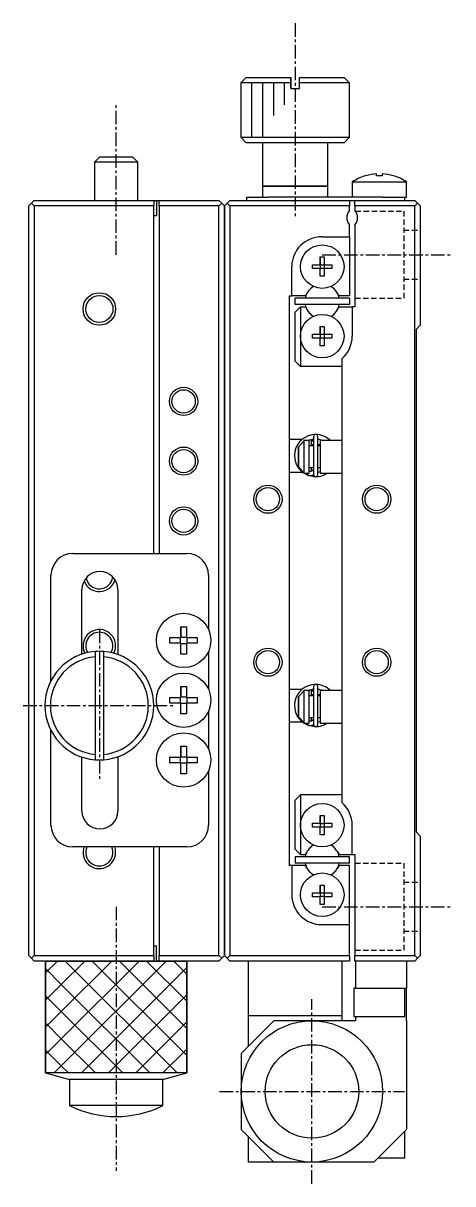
# Model space of a CAD drawing. Extents: x 10 to 411, y 10 to 253.
# Drawn here: x 221.1 to 260.6, y 92.1 to 198.9 of the extents above; entities that cross this region are included whole.
import ezdxf

# ---------------------------------------------------------------- set-up
doc = ezdxf.new("R2010")
doc.units = 0
doc.linetypes.add('CENTER', pattern=[2, 1.25, -0.25, 0.25, -0.25])
doc.linetypes.add('DASHED', pattern=[0.75, 0.5, -0.25])
doc.layers.get('0').update_dxf_attribs({"linetype": 'CONTINUOUS'})
doc.layers.add('CENTER', color=1, linetype='CENTER')

msp = doc.modelspace()

# ---------------------------------------------------------------- linework, layer by layer
at = {"color": 7, "linetype": 'CONTINUOUS'}
for p, q in [((241.58, 193.9), (241.08, 193.4)), ((245.68, 193.4), (241.08, 193.4)), ((241.08, 193.4), (241.08, 188.4)), ((241.58, 193.9), (245.68, 193.9)), ((245.68, 193.4), (245.68, 193.9)), ((245.68, 193.9), (245.68, 193.4)), ((245.68, 192.9), (245.68, 193.4)), ((245.68, 193.4), (245.68, 192.9)), ((246.48, 193.9), (250.58, 193.9)), ((246.48, 193.4), (246.48, 193.9)), ((251.08, 193.4), (246.48, 193.4)), ((246.48, 192.9), (246.48, 193.4)), ((251.08, 193.4), (250.58, 193.9)), ((251.08, 188.4), (251.08, 193.4)), ((245.68, 192.9), (246.48, 192.9)), ((241.08, 188.4), (251.08, 188.4)), ((241.08, 188.4), (241.58, 187.9)), ((250.58, 187.9), (251.08, 188.4)), ((250.58, 187.9), (241.58, 187.9)), ((243.08, 187.9), (243.08, 183.9)), ((249.08, 183.9), (249.08, 187.9)), ((227.88, 186.35), (227.63, 186.1)), ((229.63, 186.1), (227.63, 186.1)), ((227.63, 186.1), (227.63, 182.6)), ((228.13, 186.6), (227.88, 186.35)), ((228.13, 186.6), (229.63, 186.6)), ((229.63, 186.6), (231.13, 186.6)), ((231.63, 186.1), (229.63, 186.1)), ((231.38, 186.35), (231.13, 186.6)), ((231.63, 186.1), (231.38, 186.35)), ((231.63, 182.6), (231.63, 186.1)), ((252.57, 184.86), (252.57, 184.87)), ((253.57, 184.86), (253.57, 185.03)), ((254.09, 184.86), (253.57, 184.86)), ((254.09, 185.03), (254.09, 184.86)), ((255.09, 184.87), (255.09, 184.86)), ((243.08, 183.9), (249.08, 183.9)), ((249.08, 183.9), (243.08, 183.9)), ((243.08, 183.9), (243.08, 182.9)), ((249.08, 182.9), (249.08, 183.9)), ((251.33, 184.29), (256.33, 184.29)), ((251.33, 184.29), (251.33, 182.9)), ((256.33, 182.9), (256.33, 184.29)), ((241.63, 182.6), (241.63, 182.9)), ((241.63, 182.9), (243.63, 182.9)), ((252.75, 182.9), (243.63, 182.9)), ((254.13, 182.9), (252.75, 182.9)), ((254.13, 182.9), (256.13, 182.9)), ((256.13, 182.9), (256.33, 182.9)), ((256.13, 182.9), (256.13, 182.6)), ((221.58, 182.1), (221.83, 182.35)), ((221.58, 113.1), (221.58, 182.1)), ((221.83, 182.35), (222.08, 182.6)), ((222.08, 182.1), (221.83, 182.35)), ((222.08, 182.6), (233.08, 182.6)), ((222.08, 182.1), (222.08, 113.1)), ((233.08, 182.1), (222.08, 182.1)), ((233.08, 182.6), (233.08, 182.1)), ((233.08, 182.6), (233.33, 182.6)), ((233.08, 150.1), (233.08, 182.1)), ((233.33, 182.6), (233.33, 181.2)), ((233.33, 182.6), (233.58, 182.6)), ((233.58, 182.6), (239.08, 182.6)), ((233.58, 182.1), (233.58, 182.6)), ((239.08, 182.1), (233.58, 182.1)), ((233.58, 182.1), (233.58, 150.1)), ((239.08, 182.6), (239.33, 182.35)), ((239.33, 182.35), (239.08, 182.1)), ((239.08, 113.1), (239.08, 182.1)), ((239.33, 182.35), (239.58, 182.1)), ((239.83, 182.35), (239.58, 182.1)), ((239.58, 113.1), (239.58, 182.1)), ((239.58, 182.1), (239.58, 113.1)), ((239.83, 182.35), (240.08, 182.6)), ((240.08, 182.1), (239.83, 182.35)), ((240.08, 182.6), (251.08, 182.6)), ((251.08, 182.1), (240.08, 182.1)), ((240.08, 182.1), (240.08, 113.1)), ((251.08, 182.6), (251.58, 182.6)), ((251.08, 182.6), (251.08, 182.1)), ((251.08, 181.66), (251.08, 182.1)), ((251.58, 182.1), (251.58, 182.6)), ((251.58, 182.6), (257.08, 182.6)), ((257.08, 182.1), (251.58, 182.1)), ((251.58, 182.1), (251.58, 181.66)), ((257.08, 182.6), (257.33, 182.35)), ((257.33, 182.35), (257.08, 182.1)), ((257.08, 113.1), (257.08, 182.1)), ((257.58, 182.1), (257.33, 182.35)), ((257.58, 182.1), (257.58, 171.1)), ((233.08, 181.2), (233.33, 181.2)), ((251.08, 179.25), (251.08, 180.34)), ((251.58, 180.34), (251.58, 172.8)), ((248.53, 179.25), (251.08, 179.25)), ((251.08, 179.25), (251.08, 173.8)), ((248.4, 177.39), (248.76, 177.39)), ((248.4, 176.68), (248.4, 177.39)), ((248.4, 177.39), (248.4, 176.68)), ((248.76, 177.39), (248.76, 176.68)), ((245.78, 173.8), (245.78, 176.5)), ((247.69, 176.32), (247.69, 176.68)), ((247.69, 176.68), (248.4, 176.68)), ((248.4, 176.32), (247.69, 176.32)), ((248.41, 176.67), (248.4, 176.68)), ((248.41, 176.33), (248.4, 176.32)), ((248.4, 175.61), (248.4, 176.32)), ((248.4, 175.61), (248.4, 176.32)), ((248.41, 176.67), (248.75, 176.67)), ((248.41, 176.33), (248.41, 176.67)), ((248.75, 176.33), (248.41, 176.33)), ((248.75, 176.67), (248.76, 176.68)), ((248.75, 176.67), (248.75, 176.33)), ((248.75, 176.33), (248.76, 176.32)), ((248.76, 176.68), (249.47, 176.68)), ((248.76, 176.32), (248.76, 175.61)), ((249.47, 176.32), (248.76, 176.32)), ((249.47, 176.68), (249.47, 176.32)), ((248.76, 175.61), (248.4, 175.61)), ((247.2, 174.09), (247.04, 173.8)), ((250.12, 173.8), (249.95, 174.09)), ((245.58, 173.8), (245.78, 173.8)), ((245.58, 121.4), (245.58, 173.8)), ((247.04, 173.8), (245.78, 173.8)), ((246.08, 173), (246.08, 173.6)), ((251.08, 173.6), (246.08, 173.6)), ((251.08, 173.8), (250.12, 173.8)), ((251.08, 173.6), (251.08, 173)), ((251.08, 173), (246.08, 173)), ((246.08, 172.3), (246.58, 172.8)), ((246.08, 167.8), (246.08, 172.3)), ((246.58, 172.8), (246.58, 170.1)), ((246.58, 172.8), (247.04, 172.8)), ((247.04, 172.8), (247.2, 172.51)), ((249.95, 172.51), (250.12, 172.8)), ((250.12, 172.8), (251.33, 172.8)), ((251.33, 172.8), (251.33, 170.1)), ((251.58, 172.8), (251.33, 172.8)), ((248.4, 170.99), (248.76, 170.99)), ((248.4, 170.28), (248.4, 170.99)), ((248.4, 170.99), (248.4, 170.28)), ((248.76, 170.99), (248.76, 170.28)), ((257.23, 170.75), (257.58, 171.1)), ((246.58, 170.1), (246.58, 167.3)), ((247.69, 169.92), (247.69, 170.28)), ((247.69, 170.28), (248.4, 170.28)), ((248.4, 169.92), (247.69, 169.92)), ((248.41, 170.27), (248.4, 170.28)), ((248.41, 169.93), (248.4, 169.92)), ((248.4, 169.21), (248.4, 169.92)), ((248.4, 169.21), (248.4, 169.92)), ((248.41, 170.27), (248.75, 170.27)), ((248.41, 169.93), (248.41, 170.27)), ((248.75, 169.93), (248.41, 169.93)), ((248.75, 170.27), (248.76, 170.28)), ((248.75, 170.27), (248.75, 169.93)), ((248.75, 169.93), (248.76, 169.92)), ((248.76, 170.28), (249.47, 170.28)), ((248.76, 169.92), (248.76, 169.21)), ((249.47, 169.92), (248.76, 169.92)), ((249.47, 170.28), (249.47, 169.92)), ((257.23, 124.45), (257.23, 170.75)), ((248.76, 169.21), (248.4, 169.21)), ((246.58, 167.3), (246.08, 167.8)), ((250.38, 168.02), (250.38, 160.07)), ((250.38, 167.3), (246.58, 167.3)), ((246.73, 160.6), (245.58, 160.6)), ((246.38, 159.92), (246.88, 160.45)), ((246.88, 160.5), (246.88, 160.45)), ((247.38, 160.5), (246.88, 160.5)), ((246.88, 160.45), (246.88, 157.55)), ((247.21, 160.9), (247.19, 160.89)), ((247.2, 160.89), (247.2, 160.89)), ((247.26, 160.92), (247.21, 160.9)), ((247.28, 160.5), (247.78, 160.65)), ((247.36, 160.54), (247.38, 160.55)), ((247.36, 160.54), (247.36, 160.54)), ((247.38, 160.55), (247.39, 160.55)), ((247.38, 157.5), (247.38, 160.5)), ((247.39, 160.55), (247.4, 160.55)), ((247.4, 160.55), (247.42, 160.56)), ((247.42, 160.56), (247.43, 160.56)), ((247.43, 160.56), (247.45, 160.56)), ((247.45, 160.56), (247.46, 160.56)), ((247.46, 160.56), (247.48, 160.56)), ((247.48, 160.56), (247.49, 160.56)), ((247.49, 160.56), (247.51, 160.56)), ((247.51, 160.56), (247.52, 160.56)), ((247.52, 160.56), (247.54, 160.56)), ((247.54, 160.56), (247.55, 160.55)), ((247.55, 160.55), (247.57, 160.55)), ((247.57, 160.55), (247.58, 160.54)), ((247.58, 160), (247.58, 160.55)), ((247.58, 160.54), (247.6, 160.54)), ((247.6, 160.54), (247.61, 160.53)), ((247.61, 160.53), (247.62, 160.53)), ((247.62, 160.53), (247.64, 160.52)), ((247.64, 160.52), (247.65, 160.51)), ((247.65, 160.51), (247.66, 160.5)), ((247.66, 160.5), (247.67, 160.49)), ((247.67, 160.49), (247.68, 160.48)), ((247.68, 160.48), (247.69, 160.47)), ((247.69, 160.47), (247.7, 160.46)), ((247.7, 160.46), (247.71, 160.45)), ((247.71, 160.45), (247.72, 160.43)), ((247.72, 160.43), (247.73, 160.42)), ((247.73, 160.42), (247.74, 160.41)), ((247.74, 160.41), (247.75, 160.4)), ((247.75, 160.4), (247.75, 160.38)), ((247.75, 160.38), (247.76, 160.37)), ((247.76, 160.37), (247.76, 160.35)), ((247.76, 160.35), (247.77, 160.34)), ((247.77, 160.34), (247.77, 160.32)), ((247.77, 160.32), (247.77, 160.31)), ((247.77, 160.31), (247.78, 160.3)), ((247.78, 160.86), (247.78, 157.36)), ((247.78, 160.3), (247.78, 160.28)), ((247.78, 160.28), (247.78, 160.27)), ((247.78, 160.27), (247.78, 160.26)), ((248.17, 157.36), (248.17, 160.86)), ((248.17, 160.65), (248.67, 160.5)), ((248.38, 160.5), (248.38, 157.5)), ((248.38, 160.5), (248.38, 160)), ((250.38, 160.5), (248.38, 160.5)), ((248.58, 160.54), (248.58, 160.5)), ((246.38, 158.08), (246.38, 159.92)), ((246.38, 159.92), (246.38, 158.08)), ((247.78, 160), (247.38, 160)), ((247.78, 160.1), (247.58, 160.1)), ((248.38, 160.1), (248.17, 160.1)), ((248.38, 160), (248.17, 160)), ((248.38, 160), (248.38, 158)), ((248.38, 160), (248.38, 158)), ((250.38, 160.07), (250.38, 157.93)), ((246.88, 157.55), (246.38, 158.08)), ((245.58, 157.6), (246.75, 157.6)), ((246.88, 157.55), (246.88, 157.5)), ((246.88, 157.5), (247.38, 157.5)), ((247.18, 157.34), (247.21, 157.32)), ((247.2, 157.33), (247.25, 157.5)), ((247.21, 157.34), (247.2, 157.34)), ((247.2, 157.34), (247.2, 157.33)), ((247.2, 157.33), (247.21, 157.33)), ((247.2, 157.33), (247.2, 157.33)), ((247.22, 157.39), (247.21, 157.38)), ((247.21, 157.38), (247.21, 157.37)), ((247.21, 157.37), (247.21, 157.36)), ((247.21, 157.36), (247.21, 157.35)), ((247.21, 157.35), (247.21, 157.34)), ((247.21, 157.33), (247.21, 157.32)), ((247.21, 157.32), (247.24, 157.31)), ((247.23, 157.42), (247.22, 157.4)), ((247.22, 157.4), (247.22, 157.39)), ((247.24, 157.46), (247.23, 157.44)), ((247.23, 157.44), (247.23, 157.43)), ((247.23, 157.43), (247.23, 157.42)), ((247.25, 157.47), (247.24, 157.46)), ((247.24, 157.31), (247.27, 157.3)), ((247.26, 157.5), (247.25, 157.49)), ((247.25, 157.49), (247.25, 157.47)), ((247.26, 157.3), (247.95, 157.17)), ((247.27, 157.3), (247.3, 157.29)), ((247.3, 157.29), (247.34, 157.28)), ((247.34, 157.28), (247.37, 157.27)), ((247.36, 157.68), (247.35, 157.69)), ((247.37, 157.27), (247.4, 157.27)), ((247.38, 158), (247.78, 158)), ((247.4, 157.67), (247.38, 157.67)), ((247.38, 157.67), (247.38, 157.67)), ((247.41, 157.66), (247.4, 157.67)), ((247.4, 157.27), (247.44, 157.27)), ((247.43, 157.66), (247.41, 157.66)), ((247.44, 157.66), (247.43, 157.66)), ((247.46, 157.66), (247.44, 157.66)), ((247.44, 157.27), (247.47, 157.27)), ((247.47, 157.66), (247.46, 157.66)), ((247.49, 157.66), (247.47, 157.66)), ((247.47, 157.27), (247.51, 157.27)), ((247.5, 157.66), (247.49, 157.66)), ((247.52, 157.66), (247.5, 157.66)), ((247.51, 157.27), (247.54, 157.27)), ((247.53, 157.66), (247.52, 157.66)), ((247.55, 157.66), (247.53, 157.66)), ((247.54, 157.27), (247.58, 157.27)), ((247.56, 157.67), (247.55, 157.66)), ((247.58, 157.67), (247.56, 157.67)), ((247.58, 157.67), (247.58, 158)), ((247.59, 157.68), (247.58, 157.67)), ((247.58, 157.27), (247.61, 157.28)), ((247.6, 157.68), (247.59, 157.68)), ((247.62, 157.69), (247.6, 157.68)), ((247.61, 157.28), (247.64, 157.29)), ((247.63, 157.7), (247.62, 157.69)), ((247.64, 157.71), (247.63, 157.7)), ((247.66, 157.72), (247.64, 157.71)), ((247.64, 157.29), (247.68, 157.3)), ((247.67, 157.73), (247.66, 157.72)), ((247.68, 157.74), (247.67, 157.73)), ((247.69, 157.75), (247.68, 157.74)), ((247.68, 157.3), (247.71, 157.31)), ((247.7, 157.76), (247.69, 157.75)), ((247.71, 157.77), (247.7, 157.76)), ((247.72, 157.78), (247.71, 157.77)), ((247.71, 157.31), (247.74, 157.32)), ((247.73, 157.79), (247.72, 157.78)), ((247.74, 157.8), (247.73, 157.79)), ((247.75, 157.83), (247.74, 157.82)), ((247.74, 157.82), (247.74, 157.8)), ((247.74, 157.32), (247.77, 157.33)), ((247.76, 157.85), (247.75, 157.83)), ((247.77, 157.87), (247.76, 157.86)), ((247.76, 157.86), (247.76, 157.85)), ((247.78, 157.92), (247.77, 157.9)), ((247.77, 157.9), (247.77, 157.89)), ((247.77, 157.89), (247.77, 157.87)), ((247.77, 157.33), (247.78, 157.34)), ((247.78, 157.96), (247.78, 157.95)), ((247.78, 157.95), (247.78, 157.93)), ((247.78, 157.93), (247.78, 157.92)), ((248.17, 158), (248.38, 158)), ((248.38, 157.61), (248.17, 157.57)), ((248.38, 158), (248.38, 157.5)), ((248.38, 157.5), (250.38, 157.5)), ((250.38, 157.93), (250.38, 137.07)), ((225.63, 150.1), (236.13, 150.1)), ((223.63, 138.38), (223.63, 148.1)), ((238.13, 148.1), (238.13, 143.08)), ((226.48, 140.84), (226.48, 146.8)), ((229.78, 146.8), (229.78, 140.8)), ((235.57, 143.36), (236.09, 143.36)), ((235.57, 142.36), (235.57, 143.36)), ((235.57, 143.36), (235.57, 142.4)), ((236.09, 143.36), (236.09, 142.36)), ((234.57, 142.36), (235.57, 142.36)), ((234.57, 141.84), (234.57, 142.36)), ((235.53, 141.84), (235.53, 142.36)), ((235.57, 142.36), (235.57, 142.4)), ((235.57, 142.4), (236.09, 142.4)), ((236.09, 142.36), (237.09, 142.36)), ((236.13, 142.36), (236.13, 141.84)), ((237.09, 142.36), (237.09, 141.84)), ((227.68, 141.08), (227.68, 140.58)), ((227.68, 141.08), (227.68, 131.12)), ((228.48, 140.58), (228.48, 141.08)), ((235.57, 141.84), (234.57, 141.84)), ((235.57, 140.84), (235.57, 141.84)), ((235.57, 141.8), (235.57, 141.84)), ((235.57, 140.84), (235.57, 141.8)), ((236.09, 141.8), (235.57, 141.8)), ((236.09, 141.84), (236.09, 140.84)), ((237.09, 141.84), (236.09, 141.84)), ((238.13, 141.12), (238.13, 137.58)), ((227.68, 140.58), (227.68, 131.62)), ((228.48, 131.62), (228.48, 140.58)), ((236.09, 140.84), (235.57, 140.84)), ((235.57, 137.86), (236.09, 137.86)), ((235.57, 136.86), (235.57, 137.86)), ((235.57, 137.86), (235.57, 136.9)), ((236.09, 137.86), (236.09, 136.86)), ((247.21, 137.9), (247.19, 137.89)), ((247.2, 137.89), (247.2, 137.89)), ((247.26, 137.92), (247.21, 137.9)), ((247.78, 137.86), (247.78, 134.36)), ((248.17, 134.36), (248.17, 137.86)), ((234.57, 136.86), (235.57, 136.86)), ((234.57, 136.34), (234.57, 136.86)), ((235.53, 136.34), (235.53, 136.86)), ((235.57, 136.86), (235.57, 136.9)), ((235.57, 136.9), (236.09, 136.9)), ((236.09, 136.86), (237.09, 136.86)), ((236.13, 136.86), (236.13, 136.34)), ((237.09, 136.86), (237.09, 136.34)), ((246.73, 137.6), (245.58, 137.6)), ((246.38, 136.92), (246.88, 137.45)), ((246.38, 135.08), (246.38, 136.92)), ((246.38, 136.92), (246.38, 135.08)), ((246.88, 137.5), (246.88, 137.45)), ((247.38, 137.5), (246.88, 137.5)), ((246.88, 137.45), (246.88, 134.55)), ((247.28, 137.5), (247.78, 137.65)), ((247.36, 137.54), (247.38, 137.55)), ((247.36, 137.54), (247.36, 137.54)), ((247.38, 137.55), (247.39, 137.55)), ((247.38, 134.5), (247.38, 137.5)), ((247.78, 137), (247.38, 137)), ((247.39, 137.55), (247.4, 137.55)), ((247.4, 137.55), (247.42, 137.56)), ((247.42, 137.56), (247.43, 137.56)), ((247.43, 137.56), (247.45, 137.56)), ((247.45, 137.56), (247.46, 137.56)), ((247.46, 137.56), (247.48, 137.56)), ((247.48, 137.56), (247.49, 137.56)), ((247.49, 137.56), (247.51, 137.56)), ((247.51, 137.56), (247.52, 137.56)), ((247.52, 137.56), (247.54, 137.56)), ((247.54, 137.56), (247.55, 137.55)), ((247.55, 137.55), (247.57, 137.55)), ((247.57, 137.55), (247.58, 137.54)), ((247.58, 137), (247.58, 137.55)), ((247.58, 137.54), (247.6, 137.54)), ((247.78, 137.1), (247.58, 137.1)), ((247.6, 137.54), (247.61, 137.53)), ((247.61, 137.53), (247.62, 137.53)), ((247.62, 137.53), (247.64, 137.52)), ((247.64, 137.52), (247.65, 137.51)), ((247.65, 137.51), (247.66, 137.5)), ((247.66, 137.5), (247.67, 137.49)), ((247.67, 137.49), (247.68, 137.48)), ((247.68, 137.48), (247.69, 137.47)), ((247.69, 137.47), (247.7, 137.46)), ((247.7, 137.46), (247.71, 137.45)), ((247.71, 137.45), (247.72, 137.43)), ((247.72, 137.43), (247.73, 137.42)), ((247.73, 137.42), (247.74, 137.41)), ((247.74, 137.41), (247.75, 137.4)), ((247.75, 137.4), (247.75, 137.38)), ((247.75, 137.38), (247.76, 137.37)), ((247.76, 137.37), (247.76, 137.35)), ((247.76, 137.35), (247.77, 137.34)), ((247.77, 137.34), (247.77, 137.32)), ((247.77, 137.32), (247.77, 137.31)), ((247.77, 137.31), (247.78, 137.3)), ((247.78, 137.3), (247.78, 137.28)), ((247.78, 137.28), (247.78, 137.27)), ((247.78, 137.27), (247.78, 137.26)), ((248.17, 137.65), (248.67, 137.5)), ((248.38, 137.1), (248.17, 137.1)), ((248.38, 137), (248.17, 137)), ((248.38, 137.5), (248.38, 137)), ((248.38, 137.5), (248.38, 134.5)), ((250.38, 137.5), (248.38, 137.5)), ((248.38, 137), (248.38, 135)), ((248.38, 137), (248.38, 135)), ((248.58, 137.54), (248.58, 137.5)), ((250.38, 137.07), (250.38, 134.93)), ((235.57, 136.34), (234.57, 136.34)), ((235.57, 135.34), (235.57, 136.34)), ((235.57, 136.3), (235.57, 136.34)), ((235.57, 135.34), (235.57, 136.3)), ((236.09, 136.3), (235.57, 136.3)), ((236.09, 136.34), (236.09, 135.34)), ((237.09, 136.34), (236.09, 136.34)), ((236.09, 135.34), (235.57, 135.34)), ((238.13, 135.62), (238.13, 132.08)), ((245.58, 134.6), (246.75, 134.6)), ((246.88, 134.55), (246.38, 135.08)), ((247.36, 134.68), (247.35, 134.69)), ((247.38, 135), (247.78, 135)), ((247.4, 134.67), (247.38, 134.67)), ((247.38, 134.67), (247.38, 134.67)), ((247.41, 134.66), (247.4, 134.67)), ((247.43, 134.66), (247.41, 134.66)), ((247.44, 134.66), (247.43, 134.66)), ((247.46, 134.66), (247.44, 134.66)), ((247.47, 134.66), (247.46, 134.66)), ((247.49, 134.66), (247.47, 134.66)), ((247.5, 134.66), (247.49, 134.66)), ((247.52, 134.66), (247.5, 134.66)), ((247.53, 134.66), (247.52, 134.66)), ((247.55, 134.66), (247.53, 134.66)), ((247.56, 134.67), (247.55, 134.66)), ((247.58, 134.67), (247.56, 134.67)), ((247.58, 134.67), (247.58, 135)), ((247.59, 134.68), (247.58, 134.67)), ((247.6, 134.68), (247.59, 134.68)), ((247.62, 134.69), (247.6, 134.68)), ((247.63, 134.7), (247.62, 134.69)), ((247.64, 134.71), (247.63, 134.7)), ((247.66, 134.72), (247.64, 134.71)), ((247.67, 134.73), (247.66, 134.72)), ((247.68, 134.74), (247.67, 134.73)), ((247.69, 134.75), (247.68, 134.74)), ((247.7, 134.76), (247.69, 134.75)), ((247.71, 134.77), (247.7, 134.76)), ((247.72, 134.78), (247.71, 134.77)), ((247.73, 134.79), (247.72, 134.78)), ((247.74, 134.8), (247.73, 134.79)), ((247.75, 134.83), (247.74, 134.82)), ((247.74, 134.82), (247.74, 134.8)), ((247.76, 134.85), (247.75, 134.83)), ((247.77, 134.87), (247.76, 134.86)), ((247.76, 134.86), (247.76, 134.85)), ((247.78, 134.92), (247.77, 134.9)), ((247.77, 134.9), (247.77, 134.89)), ((247.77, 134.89), (247.77, 134.87)), ((247.78, 134.96), (247.78, 134.95)), ((247.78, 134.95), (247.78, 134.93)), ((247.78, 134.93), (247.78, 134.92)), ((248.17, 135), (248.38, 135)), ((248.38, 134.61), (248.17, 134.57)), ((248.38, 135), (248.38, 134.5)), ((250.38, 134.93), (250.38, 127.18)), ((223.63, 125.1), (223.63, 133.82)), ((246.88, 134.55), (246.88, 134.5)), ((246.88, 134.5), (247.38, 134.5)), ((247.18, 134.34), (247.2, 134.33)), ((247.2, 134.33), (247.25, 134.5)), ((247.21, 134.34), (247.2, 134.34)), ((247.2, 134.34), (247.2, 134.33)), ((247.2, 134.33), (247.21, 134.33)), ((247.2, 134.33), (247.2, 134.33)), ((247.22, 134.39), (247.21, 134.38)), ((247.21, 134.38), (247.21, 134.37)), ((247.21, 134.37), (247.21, 134.36)), ((247.21, 134.36), (247.21, 134.35)), ((247.21, 134.35), (247.21, 134.34)), ((247.21, 134.33), (247.21, 134.32)), ((247.21, 134.32), (247.24, 134.31)), ((247.23, 134.42), (247.22, 134.4)), ((247.22, 134.4), (247.22, 134.39)), ((247.24, 134.46), (247.23, 134.44)), ((247.23, 134.44), (247.23, 134.43)), ((247.23, 134.43), (247.23, 134.42)), ((247.25, 134.47), (247.24, 134.46)), ((247.24, 134.31), (247.27, 134.3)), ((247.26, 134.5), (247.25, 134.49)), ((247.25, 134.49), (247.25, 134.47)), ((247.26, 134.3), (247.95, 134.17)), ((247.27, 134.3), (247.3, 134.29)), ((247.3, 134.29), (247.34, 134.28)), ((247.34, 134.28), (247.37, 134.27)), ((247.37, 134.27), (247.4, 134.27)), ((247.4, 134.27), (247.44, 134.27)), ((247.44, 134.27), (247.47, 134.27)), ((247.47, 134.27), (247.51, 134.27)), ((247.51, 134.27), (247.54, 134.27)), ((247.54, 134.27), (247.58, 134.27)), ((247.58, 134.27), (247.61, 134.28)), ((247.61, 134.28), (247.64, 134.29)), ((247.64, 134.29), (247.68, 134.3)), ((247.68, 134.3), (247.71, 134.31)), ((247.71, 134.31), (247.74, 134.32)), ((247.74, 134.32), (247.77, 134.33)), ((247.77, 134.33), (247.78, 134.34)), ((248.38, 134.5), (250.38, 134.5)), ((227.68, 131.62), (227.68, 131.12)), ((228.48, 131.12), (228.48, 131.62)), ((229.78, 131.4), (229.78, 126.4)), ((235.57, 132.36), (236.09, 132.36)), ((235.57, 131.36), (235.57, 132.36)), ((235.57, 132.36), (235.57, 131.4)), ((235.57, 131.36), (235.57, 131.4)), ((235.57, 131.4), (236.09, 131.4)), ((236.09, 132.36), (236.09, 131.36)), ((226.48, 126.4), (226.48, 131.36)), ((234.57, 131.36), (235.57, 131.36)), ((234.57, 130.84), (234.57, 131.36)), ((235.57, 130.84), (234.57, 130.84)), ((235.53, 130.84), (235.53, 131.36)), ((235.57, 129.84), (235.57, 130.84)), ((235.57, 130.8), (235.57, 130.84)), ((235.57, 129.84), (235.57, 130.8)), ((236.09, 130.8), (235.57, 130.8)), ((236.09, 131.36), (237.09, 131.36)), ((236.09, 130.84), (236.09, 129.84)), ((237.09, 130.84), (236.09, 130.84)), ((236.13, 131.36), (236.13, 130.84)), ((237.09, 131.36), (237.09, 130.84)), ((236.09, 129.84), (235.57, 129.84)), ((238.13, 130.12), (238.13, 125.1)), ((246.08, 127.4), (246.58, 127.9)), ((246.08, 122.9), (246.08, 127.4)), ((246.58, 127.9), (246.58, 125.1)), ((250.38, 127.9), (246.58, 127.9)), ((246.58, 125.1), (246.58, 122.4)), ((247.69, 124.92), (247.69, 125.28)), ((247.69, 125.28), (248.4, 125.28)), ((248.4, 125.99), (248.76, 125.99)), ((248.4, 125.28), (248.4, 125.99)), ((248.4, 125.99), (248.4, 125.28)), ((248.41, 125.27), (248.4, 125.28)), ((248.41, 125.27), (248.75, 125.27)), ((248.41, 124.93), (248.41, 125.27)), ((248.75, 125.27), (248.76, 125.28)), ((248.75, 125.27), (248.75, 124.93)), ((248.76, 125.99), (248.76, 125.28)), ((248.76, 125.28), (249.47, 125.28)), ((249.47, 125.28), (249.47, 124.92)), ((251.33, 122.4), (251.33, 125.1)), ((248.4, 124.92), (247.69, 124.92)), ((248.41, 124.93), (248.4, 124.92)), ((248.4, 124.21), (248.4, 124.92)), ((248.4, 124.21), (248.4, 124.92)), ((248.76, 124.21), (248.4, 124.21)), ((248.75, 124.93), (248.41, 124.93)), ((248.75, 124.93), (248.76, 124.92)), ((248.76, 124.92), (248.76, 124.21)), ((249.47, 124.92), (248.76, 124.92)), ((257.58, 124.1), (257.23, 124.45)), ((257.58, 124.1), (257.58, 113.1)), ((236.13, 123.1), (225.63, 123.1)), ((233.08, 113.1), (233.08, 123.1)), ((233.58, 123.1), (233.58, 113.1)), ((246.58, 122.4), (246.08, 122.9)), ((246.08, 122.2), (246.08, 121.6)), ((251.08, 122.2), (246.08, 122.2)), ((246.58, 122.4), (247.04, 122.4)), ((247.04, 122.4), (247.2, 122.69)), ((249.95, 122.69), (250.12, 122.4)), ((250.12, 122.4), (251.33, 122.4)), ((251.08, 121.6), (251.08, 122.2)), ((251.33, 122.4), (251.58, 122.4)), ((251.58, 122.4), (251.58, 113.1)), ((245.78, 121.4), (245.58, 121.4)), ((245.78, 121.4), (245.78, 118.7)), ((247.04, 121.4), (245.78, 121.4)), ((251.08, 121.6), (246.08, 121.6)), ((247.2, 121.11), (247.04, 121.4)), ((250.12, 121.4), (249.95, 121.11)), ((251.08, 121.4), (250.12, 121.4)), ((251.08, 115.95), (251.08, 121.4)), ((247.69, 118.52), (247.69, 118.88)), ((247.69, 118.88), (248.4, 118.88)), ((248.4, 119.59), (248.76, 119.59)), ((248.4, 118.88), (248.4, 119.59)), ((248.4, 119.59), (248.4, 118.88)), ((248.41, 118.87), (248.4, 118.88)), ((248.41, 118.87), (248.75, 118.87)), ((248.41, 118.53), (248.41, 118.87)), ((248.75, 118.87), (248.76, 118.88)), ((248.75, 118.87), (248.75, 118.53)), ((248.76, 119.59), (248.76, 118.88)), ((248.76, 118.88), (249.47, 118.88)), ((249.47, 118.88), (249.47, 118.52)), ((248.4, 118.52), (247.69, 118.52)), ((248.41, 118.53), (248.4, 118.52)), ((248.4, 117.81), (248.4, 118.52)), ((248.4, 117.81), (248.4, 118.52)), ((248.76, 117.81), (248.4, 117.81)), ((248.75, 118.53), (248.41, 118.53)), ((248.75, 118.53), (248.76, 118.52)), ((248.76, 118.52), (248.76, 117.81)), ((249.47, 118.52), (248.76, 118.52)), ((248.53, 115.95), (251.08, 115.95)), ((251.08, 113.1), (251.08, 115.95)), ((233.08, 114), (233.33, 114)), ((233.33, 112.6), (233.33, 114)), ((221.83, 112.85), (221.58, 113.1)), ((221.83, 112.85), (222.08, 113.1)), ((222.08, 112.6), (221.83, 112.85)), ((222.08, 113.1), (233.08, 113.1)), ((233.08, 112.6), (222.08, 112.6)), ((223.13, 102.3), (223.13, 112.6)), ((223.13, 112.6), (236.13, 112.6)), ((233.08, 113.1), (233.08, 112.6)), ((233.08, 112.6), (233.33, 112.6)), ((233.58, 112.6), (233.33, 112.6)), ((233.58, 113.1), (239.08, 113.1)), ((233.58, 112.6), (233.58, 113.1)), ((236.13, 112.6), (236.13, 102.3)), ((239.08, 113.1), (239.33, 112.85)), ((239.33, 112.85), (239.08, 112.6)), ((239.58, 113.1), (239.33, 112.85)), ((239.83, 112.85), (239.58, 113.1)), ((239.83, 112.85), (240.08, 113.1)), ((240.08, 112.6), (239.83, 112.85)), ((240.08, 113.1), (251.08, 113.1)), ((251.08, 112.6), (240.08, 112.6)), ((241.78, 112.6), (241.78, 107.6)), ((250.38, 112.6), (250.38, 107.6)), ((251.08, 113.1), (251.08, 112.6)), ((251.58, 113.1), (257.08, 113.1)), ((251.58, 112.6), (251.58, 113.1)), ((257.08, 112.6), (251.58, 112.6)), ((251.63, 112.6), (251.63, 110.1)), ((256.33, 112.6), (256.33, 110.1)), ((257.08, 113.1), (257.33, 112.85)), ((257.33, 112.85), (257.08, 112.6)), ((257.33, 112.85), (257.58, 113.1)), ((251.63, 110.1), (251.48, 110.1)), ((251.48, 110.1), (251.48, 107.5)), ((251.63, 110.1), (256.33, 110.1)), ((256.18, 107.5), (256.18, 110.1)), ((256.33, 107.1), (256.33, 110.1)), ((244.13, 107.1), (241.13, 104.1)), ((241.78, 107.6), (250.38, 107.6)), ((241.78, 107.6), (241.78, 104.75)), ((247.63, 107.1), (244.13, 107.1)), ((251.63, 107.1), (247.63, 107.1)), ((250.38, 107.6), (250.38, 107.1)), ((251.48, 107.5), (256.18, 107.5)), ((251.63, 107.5), (251.63, 107.1)), ((256.33, 107.1), (256.33, 97.1)), ((241.13, 104.1), (241.13, 100.6)), ((223.13, 102.3), (225.33, 101.71)), ((236.13, 102.3), (223.13, 102.3)), ((233.93, 101.71), (225.33, 101.71)), ((225.33, 101.71), (225.33, 99.3)), ((233.93, 101.71), (236.13, 102.3)), ((233.93, 99.3), (233.93, 101.71)), ((241.13, 100.6), (241.13, 97.1)), ((233.93, 99.3), (225.33, 99.3)), ((241.13, 97.1), (244.13, 94.1)), ((241.78, 96.45), (241.78, 94.1)), ((253.33, 94.1), (256.33, 97.1)), ((256.18, 94.5), (256.18, 96.95)), ((244.13, 94.1), (241.78, 94.1)), ((247.63, 94.1), (244.13, 94.1)), ((253.33, 94.1), (247.63, 94.1)), ((253.73, 94.5), (256.18, 94.5))]:
    msp.add_line(p, q, dxfattribs=at)
at = {"color": 3, "linetype": 'CONTINUOUS'}
for p, q in [((242.08, 193.4), (242.08, 188.4)), ((243.08, 193.4), (243.08, 188.4)), ((244.08, 193.4), (244.08, 190.4)), ((245.08, 193.4), (245.08, 191.4)), ((223.13, 112.6), (223.13, 102.3)), ((224.23, 112.6), (223.13, 111.5)), ((226.73, 112.6), (224.58, 110.45)), ((229.23, 112.6), (224.58, 107.95)), ((231.73, 112.6), (224.58, 105.45)), ((234.23, 112.6), (224.58, 102.95)), ((224.93, 112.6), (235.23, 102.3)), ((227.43, 112.6), (236.13, 103.9)), ((229.93, 112.6), (236.13, 106.4)), ((232.43, 112.6), (236.13, 108.9)), ((239.08, 112.6), (233.58, 112.6)), ((234.93, 112.6), (236.13, 111.4)), ((236.13, 102.3), (236.13, 112.6)), ((223.13, 111.9), (224.58, 110.45)), ((236.13, 112), (226.43, 102.3)), ((224.58, 110.45), (223.13, 109)), ((224.58, 110.45), (232.73, 102.3)), ((223.13, 109.4), (224.58, 107.95)), ((236.13, 109.5), (228.93, 102.3)), ((224.58, 107.95), (223.13, 106.5)), ((224.58, 107.95), (230.23, 102.3)), ((223.13, 106.9), (224.58, 105.45)), ((236.13, 107), (231.43, 102.3)), ((224.58, 105.45), (223.13, 104)), ((224.58, 105.45), (227.73, 102.3)), ((223.13, 104.4), (224.58, 102.95)), ((236.13, 104.5), (233.93, 102.3)), ((224.58, 102.95), (223.93, 102.3)), ((224.58, 102.95), (225.23, 102.3)), ((236.13, 102.3), (223.13, 102.3))]:
    msp.add_line(p, q, dxfattribs=at)
at = {"color": 3, "linetype": 'DASHED'}
for p, q in [((251.63, 181.6), (256.08, 181.6)), ((256.08, 181.6), (256.08, 173.6)), ((256.08, 179.85), (257.58, 179.85)), ((256.08, 175.35), (257.58, 175.35)), ((251.58, 173.6), (256.08, 173.6)), ((251.58, 121.6), (256.08, 121.6)), ((256.08, 121.6), (256.08, 113.6)), ((256.08, 119.85), (257.58, 119.85)), ((256.08, 115.35), (257.58, 115.35)), ((251.58, 113.6), (256.08, 113.6))]:
    msp.add_line(p, q, dxfattribs=at)
at = {"color": 7, "linetype": 'CONTINUOUS'}
for centre, radius in [((248.58, 176.5), 2), ((228.08, 172.6), 1.25), ((248.58, 170.1), 2), ((235.83, 164.1), 1.07), ((235.83, 158.6), 1.07), ((243.58, 155.1), 1.07), ((253.58, 155.1), 1.07), ((235.83, 153.1), 1.07), ((235.83, 142.1), 2.5), ((243.58, 140.1), 1.07), ((253.58, 140.1), 1.07), ((235.83, 136.6), 2.5), ((235.83, 131.1), 2.5), ((248.58, 125.1), 2), ((248.58, 118.7), 2), ((247.63, 100.6), 6.5), ((247.63, 100.6), 4.3)]:
    msp.add_circle(centre, radius, dxfattribs=at)
at = {"color": 3, "linetype": 'CONTINUOUS'}
for centre, radius in [((228.08, 172.6), 1.5), ((235.83, 164.1), 1.3), ((235.83, 158.6), 1.3), ((243.58, 155.1), 1.3), ((253.58, 155.1), 1.3), ((235.83, 153.1), 1.3), ((243.58, 140.1), 1.3), ((253.58, 140.1), 1.3)]:
    msp.add_circle(centre, radius, dxfattribs=at)
at = {"color": 7, "linetype": 'CONTINUOUS'}
for centre, radius, start, end in [((253.83, 180.55), 4.5, 106.2858, 123.749), ((253.83, 180.55), 4.49, 93.3178, 106.2694), ((253.83, 180.55), 4.49, 73.7306, 86.6822), ((253.83, 180.55), 4.5, 56.251, 73.7142), ((251.83, 181), 1, 138.5904, 221.4096), ((250.83, 181), 1, 318.5904, 41.4096), ((248.53, 176.5), 2.75, 90, 180), ((248.58, 173.3), 1.59, 150, 169.1069), ((248.58, 173.3), 1.59, 135, 150), ((248.69, 173.19), 1.75, 121.8865, 135.0044), ((248.58, 173.3), 1.59, 120.4332, 135), ((248.58, 173.3), 1.59, 45, 59.5668), ((248.46, 173.19), 1.75, 44.9956, 58.1135), ((248.58, 173.3), 1.59, 30, 45), ((248.58, 173.3), 1.59, 10.8931, 30), ((248.58, 173.3), 1.59, 190.893, 210), ((248.58, 173.3), 1.59, 210, 225), ((248.69, 173.41), 1.75, 224.9956, 238.1135), ((248.58, 173.3), 1.59, 225, 239.5667), ((248.58, 173.3), 1.59, 300.4333, 315), ((248.46, 173.41), 1.75, 301.8865, 315.0044), ((248.58, 173.3), 1.59, 315, 330), ((248.58, 173.3), 1.59, 330, 349.107), ((248.58, 170.1), 2.75, 310.8852, 0), ((247.97, 159.11), 1.94, 90.7198, 246.8124), ((247.97, 160.86), 0.195, 0, 180), ((247.97, 159.11), 1.94, 45.6321, 89.3017), ((247.97, 157.36), 0.195, 180, 0), ((247.97, 159.12), 1.95, 270.711, 304.0077), ((225.63, 148.1), 2, 90, 180), ((236.13, 148.1), 2, 0, 90), ((228.13, 146.8), 1.65, 0, 180), ((228.08, 148.1), 1.25, 191.6258, 352.7794), ((228.08, 141.6), 1.25, 90, 209.6997), ((228.08, 141.6), 1.25, 330.3003, 90), ((228.08, 136.1), 5, 94.5886, 265.4114), ((228.08, 136.1), 5, 85.4114, 94.5886), ((228.08, 136.1), 5, 274.5886, 85.4114), ((228.08, 136.1), 4.5, 95.0997, 264.9003), ((228.08, 136.1), 4.5, 275.0997, 84.9003), ((247.97, 136.11), 1.94, 90.7198, 246.8124), ((247.97, 137.86), 0.195, 0, 180), ((247.97, 136.11), 1.94, 45.6321, 89.3017), ((247.97, 134.36), 0.195, 180, 0), ((247.97, 136.12), 1.95, 270.711, 304.0077), ((228.08, 136.1), 5, 265.4114, 274.5886), ((248.58, 125.1), 2.75, 0, 49.1148), ((228.13, 126.4), 1.65, 180, 0), ((225.63, 125.1), 2, 180, 270), ((236.13, 125.1), 2, 270, 0), ((228.08, 122.6), 1.25, 156.4218, 23.5782), ((248.58, 121.9), 1.59, 135, 150), ((248.69, 121.79), 1.75, 121.8865, 135.0044), ((248.58, 121.9), 1.59, 120.4333, 135), ((248.58, 121.9), 1.59, 45, 59.5667), ((248.46, 121.79), 1.75, 44.9956, 58.1135), ((248.58, 121.9), 1.59, 30, 45), ((248.58, 121.9), 1.59, 150, 169.107), ((248.58, 121.9), 1.59, 10.893, 30), ((248.58, 121.9), 1.59, 190.8931, 210), ((248.58, 121.9), 1.59, 210, 225), ((248.69, 122.01), 1.75, 224.9956, 238.1135), ((248.58, 121.9), 1.59, 225, 239.5668), ((248.58, 121.9), 1.59, 300.4332, 315.0949), ((248.46, 122.01), 1.75, 301.8865, 315.0905), ((248.58, 121.9), 1.59, 315.0949, 330), ((248.58, 121.9), 1.59, 330, 349.1069), ((248.53, 118.7), 2.75, 180, 270), ((229.63, 108.04), 9.75, 243.8162, 296.1838)]:
    msp.add_arc(centre, radius, start, end, dxfattribs=at)
at = {"color": 3, "linetype": 'CONTINUOUS'}
for centre, start, end in [((228.08, 148.1), 200.4179, 343.9872), ((228.08, 141.6), 0, 207.0357), ((228.08, 141.6), 332.9643, 0), ((228.08, 122.6), 160.5288, 0), ((228.08, 122.6), 0, 19.4712)]:
    msp.add_arc(centre, 1.5, start, end, dxfattribs=at)
at = {"layer": 'CENTER', "color": 1, "linetype": 'CENTER'}
for p, q in [((246.08, 198.9), (246.08, 180.9)), ((229.63, 177.6), (229.63, 191.6)), ((248.58, 177.6), (260.58, 177.6)), ((228.08, 143.1), (228.08, 129.1)), ((221.08, 136.1), (235.08, 136.1)), ((229.63, 117.6), (229.63, 93.3)), ((248.58, 117.6), (260.58, 117.6)), ((247.63, 92.1), (247.63, 109.1)), ((239.13, 100.6), (256.13, 100.6))]:
    msp.add_line(p, q, dxfattribs=at)

doc.saveas('drawing.dxf')
